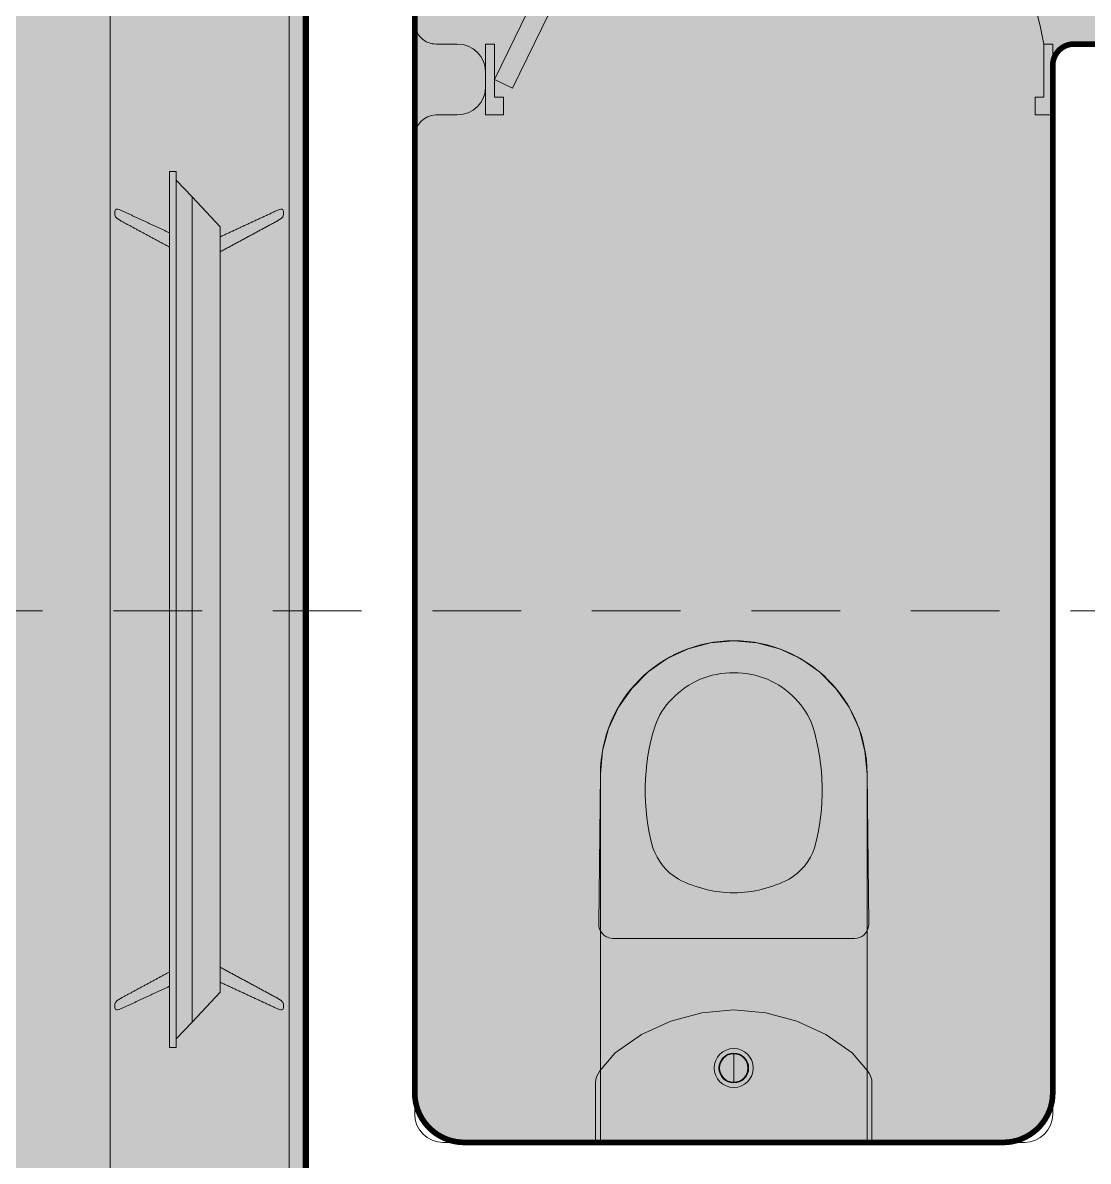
# Model space of a CAD drawing. Header units: metres. Extents: x 8 to 2416, y -346 to 476.
# Drawn here: x 212.309 to 213.812, y -99.427 to -97.821 of the extents above; entities that cross this region are included whole.
import ezdxf

# ---------------------------------------------------------------- set-up
doc = ezdxf.new("R2010")
doc.units = ezdxf.units.M
doc.linetypes.add('0', pattern=[0])
doc.linetypes.add('HIDDEN2', pattern=[0.1875, 0.125, -0.0625])
doc.layers.get('0').update_dxf_attribs({"color": 250, "linetype": '0', "lineweight": 20})
for name, color, linetype, lineweight in [('A-DOOR', 35, 'Continuous', 5), ('A-WALL', 250, 'Continuous', 20), ('baños', 140, 'Continuous', 0), ('MOBILIARIOS', 252, 'Continuous', 0), ('PLAFON', 253, 'Continuous', 5), ('PLAFON-MADERA', 33, 'Continuous', 5)]:
    doc.layers.add(name, color=color, linetype=linetype, lineweight=lineweight)
doc.layers.add('Techos 1', color=7, linetype='HIDDEN2', lineweight=9, true_color=0x42391a)
doc.styles.get("Standard").update_dxf_attribs({"font": 'arial.ttf', "height": 0.1875})

# ---------------------------------------------------------------- blocks, each defined once
blk = doc.blocks.new('A$C58f5b6b7')
at = {"layer": 'MOBILIARIOS'}
for points in [[(0, 0.2526), (2, 0.2526), (2, 0), (0, 0)], [(0.382, 0.1596), (0.382, 0.1691), (1.618, 0.1691), (1.618, 0.1596)]]:
    blk.add_lwpolyline(points, close=True, dxfattribs=at)
for points in [[(1.6059, 0.1595), (1.5823, 0.1372), (1, 0.1372), (0.4177, 0.1372), (0.3941, 0.1595)], [(1.5823, 0.1372), (1.54, 0.0973), (0.46, 0.0973), (0.4177, 0.1372)]]:
    blk.add_lwpolyline(points, dxfattribs=at)
for points, degree in [([(0.4512, 0.2382, -0.0047), (0.4469, 0.2461, -0.0047), (0.4415, 0.2461, -0.0047), (0.4325, 0.2461, -0.0047), (0.4368, 0.237, -0.0047)], 3), ([(1.5488, 0.2382, -0.0047), (1.5531, 0.2461, -0.0047), (1.5585, 0.2461, -0.0047), (1.5675, 0.2461, -0.0047), (1.5632, 0.237, -0.0047)], 3), ([(0.4368, 0.237, -0.0047), (0.4526, 0.2031, -0.0047), (0.4683, 0.1691, -0.0047)], 2), ([(0.4885, 0.1691, -0.0047), (0.4698, 0.2037, -0.0047), (0.4512, 0.2382, -0.0047)], 2), ([(1.5115, 0.1691, -0.0047), (1.5302, 0.2037, -0.0047), (1.5488, 0.2382, -0.0047)], 2), ([(1.5632, 0.237, -0.0047), (1.5474, 0.2031, -0.0047), (1.5317, 0.1691, -0.0047)], 2), ([(0.4368, 0.0172, -0.0047), (0.4554, 0.0572, -0.0047), (0.474, 0.0973, -0.0047)], 2), ([(0.4951, 0.0973, -0.0047), (0.4731, 0.0566, -0.0047), (0.4512, 0.016, -0.0047)], 2), ([(1.5049, 0.0973), (1.5269, 0.0566), (1.5488, 0.016)], 2), ([(1.5632, 0.0172), (1.5446, 0.0572), (1.526, 0.0973)], 2)]:
    blk.add_open_spline(points, degree=degree, dxfattribs=at)
for points in [[(0.4512, 0.016, -0.0047), (0.4469, 0.0081, -0.0047), (0.4415, 0.0081, -0.0047), (0.4325, 0.0081, -0.0047), (0.4368, 0.0172, -0.0047)], [(1.5488, 0.016), (1.5531, 0.0081), (1.5585, 0.0081), (1.5675, 0.0081), (1.5632, 0.0172)]]:
    blk.add_open_spline(points, degree=3, knots=[-0.08544201, -0.08544201, -0.08544201, -0.08544201, -0.04272101, 0, 0, 0, 0], dxfattribs=at)
blk = doc.blocks.new('A$C3685e79b')
at = {"layer": 'A-DOOR'}
for p, q in [((0.0125, 0.05), (0.3248, 0.6926)), ((0.3248, 0.6926), (0.3503, 0.6802)), ((0.038, 0.0376), (0.3503, 0.6802)), ((0.3042, 0.6503), (0.294, 0.6552)), ((0.296, 0.6333), (0.2858, 0.6383)), ((0.3297, 0.6379), (0.3399, 0.6329)), ((0.3215, 0.621), (0.3317, 0.616)), ((0.038, 0.0376), (0.0125, 0.05))]:
    blk.add_line(p, q, dxfattribs=at)
for points in [[(0, 0), (0.025, 0), (0.025, 0.025), (0.0125, 0.025), (0.0125, 0.1), (0, 0.1), (0, 0)], [(0.8, 0), (0.775, 0), (0.775, 0.025), (0.7875, 0.025), (0.7875, 0.1), (0.8, 0.1), (0.8, 0)]]:
    blk.add_lwpolyline(points, dxfattribs=at)
blk.add_arc((-0.0309, -0.0619), 0.8343, 11.1901, 62.8126, dxfattribs=at)
for points in [[(0.294, 0.6539), (0.294, 0.659), (0.289, 0.6677), (0.2802, 0.6727), (0.2702, 0.6727), (0.2614, 0.6677), (0.2564, 0.6589), (0.2564, 0.6489), (0.2614, 0.6401), (0.2702, 0.6351), (0.2803, 0.6351), (0.289, 0.6401), (0.294, 0.6489), (0.294, 0.6539)], [(0.3693, 0.6173), (0.3693, 0.6224), (0.3642, 0.6311), (0.3555, 0.6361), (0.3454, 0.6361), (0.3367, 0.6311), (0.3316, 0.6224), (0.3317, 0.6123), (0.3367, 0.6035), (0.3454, 0.5985), (0.3555, 0.5985), (0.3643, 0.6036), (0.3693, 0.6123), (0.3693, 0.6173)]]:
    blk.add_open_spline(points, degree=2, dxfattribs=at)
blk = doc.blocks.new('Caroma_ToiletSuites')
at = {"layer": 'baños'}
for p, q in [((0, 708), (-32.6, 705.1)), ((32.6, 705.1), (0, 708)), ((-64.3, 696.7), (-94, 682.8)), ((-32.6, 705.1), (-64.3, 696.7)), ((64.3, 696.7), (32.6, 705.1)), ((94, 682.8), (64.3, 696.7)), ((-94, 682.8), (-120.8, 664)), ((120.8, 664), (94, 682.8)), ((-120.8, 664), (-144, 640.8)), ((144, 640.8), (120.8, 664)), ((-144, 640.8), (-162.8, 614)), ((162.8, 614), (144, 640.8)), ((-162.8, 614), (-176.7, 584.3)), ((176.7, 584.3), (162.8, 614)), ((-176.7, 584.3), (-185.1, 552.6)), ((185.1, 552.6), (176.7, 584.3)), ((-185.1, 552.6), (-188, 520)), ((188, 520), (185.1, 552.6)), ((-188, 520), (-190.5, 308)), ((-188, 0), (-188, 520)), ((188, 520), (188, 0)), ((190.5, 308), (188, 520)), ((-190.5, 308), (-190.2, 304.5)), ((190.2, 304.5), (190.5, 308)), ((-190.2, 304.5), (-189.3, 301.2)), ((-189.3, 301.2), (-187.8, 298)), ((-187.8, 298), (-185.8, 295.1)), ((-185.8, 295.1), (-183.4, 292.7)), ((-183.4, 292.7), (-180.5, 290.7)), ((-180.5, 290.7), (-177.3, 289.2)), ((-177.3, 289.2), (-174, 288.3)), ((174, 288.3), (177.3, 289.2)), ((177.3, 289.2), (180.5, 290.7)), ((180.5, 290.7), (183.4, 292.7)), ((183.4, 292.7), (185.8, 295.1)), ((185.8, 295.1), (187.8, 298)), ((187.8, 298), (189.3, 301.2)), ((189.3, 301.2), (190.2, 304.5)), ((-174, 288.3), (-170.5, 288)), ((-170.5, 288), (170.5, 288)), ((170.5, 288), (174, 288.3)), ((-45.1, 183.1), (-88.9, 171.3)), ((0, 187), (-45.1, 183.1)), ((45.1, 183.1), (0, 187)), ((88.9, 171.3), (45.1, 183.1)), ((-88.9, 171.3), (-130, 152.2)), ((130, 152.2), (88.9, 171.3)), ((-130, 152.2), (-167.1, 126.2)), ((167.1, 126.2), (130, 152.2)), ((-167.1, 126.2), (-188.7, 100.9)), ((0, 85), (0, 125)), ((188.7, 100.9), (167.1, 126.2)), ((-191.4, 97), (-193.4, 92.7)), ((-188.7, 100.9), (-191.4, 97)), ((191.4, 97), (188.7, 100.9)), ((193.4, 92.7), (191.4, 97)), ((-194.6, 88.2), (-195, 83.5)), ((-195, 83.5), (-195, 0)), ((-193.4, 92.7), (-194.6, 88.2)), ((194.6, 88.2), (193.4, 92.7)), ((195, 83.5), (194.6, 88.2)), ((195, 0), (195, 83.5)), ((-195, 0), (195, 0)), ((188, 0), (-188, 0))]:
    blk.add_line(p, q, dxfattribs=at)
for centre, radius, start, end in [((0, 520), 188, 0, 180), ((-2.7, 547.4), 115.2, 88.6565, 137.0404), ((2.7, 547.4), 115.2, 42.9609, 91.3415), ((-18.8, 556.1), 97.6, 134.3372, 160.9897), ((18.8, 556.1), 97.6, 19.01, 45.6643), ((183, 496.7), 307.9, 162.7713, 195.2143), ((-183, 496.7), 307.9, 344.7852, 17.2286), ((-36.1, 442.4), 82.4, 198.763, 239.3582), ((36.1, 442.4), 82.4, 300.6412, 341.2351), ((2.9, 529.9), 177.9, 242.916, 269.0659), ((-2.9, 529.9), 177.9, 270.9339, 297.0836), ((0, 105), 27.5, 0, 180), ((0, 105), 21, 0, 180), ((0, 105), 20, 0, 180), ((0, 105), 27.5, 180, 0), ((0, 105), 21, 180, 0), ((0, 105), 20, 180, 0)]:
    blk.add_arc(centre, radius, start, end, dxfattribs=at)
blk = doc.blocks.new('PL BASE 2N NASAS 09')
at = {"layer": 'A-WALL'}
for p, q in [((162.7475, -9.8717), (162.7475, -6.5017)), ((162.9575, -7.4117), (162.9278, -7.4117)), ((163.8675, -7.4117), (163.8275, -7.4117)), ((162.9975, -7.4517), (162.9975, -7.4717)), ((163.7975, -7.4417), (163.7975, -8.9217)), ((162.9575, -7.5117), (162.9273, -7.5117)), ((162.8975, -7.5414), (162.8975, -8.9217)), ((163.7575, -8.9617), (162.9375, -8.9617))]:
    blk.add_line(p, q, dxfattribs=at)
for centre, radius, start, end in [((162.9273, -7.382), 0.0297, 179.7717, 271.0975), ((162.9575, -7.4517), 0.04, 0, 90), ((163.8275, -7.4417), 0.03, 90, 180), ((162.9575, -7.4717), 0.04, 270, 0), ((162.9282, -7.5424), 0.0307, 91.7875, 179.4838), ((162.9375, -8.9217), 0.04, 180, 270), ((163.7575, -8.9217), 0.04, 270, 0)]:
    blk.add_arc(centre, radius, start, end, dxfattribs=at)
at = {"layer": 'Techos 1'}
blk.add_line((161.3475, -8.2117), (176.0975, -8.2117), dxfattribs=at)
at = {"color": 1}
blk.add_blockref('A$C3685e79b', (162.9975, -7.5117), dxfattribs=at)
at = {"layer": 'baños', "xscale": -0.000999999934791, "yscale": 0.000999999934791}
blk.add_blockref('Caroma_ToiletSuites', (163.3475, -8.9617), dxfattribs=at)
at = {"layer": 'baños', "linetype": 'Continuous', "flags": 8}
for tag, p in [('MODELNUMBER', (167.1329, -5.6306, 0)), ('TRADENAME', (167.1329, -5.6307, 0)), ('PRODUCT', (167.1329, -5.6307, 0)), ('MATERIAL', (167.1329, -5.6307, 0)), ('MODELNUMBER', (168.3076, -5.6306, 0)), ('TRADENAME', (168.3076, -5.6307, 0)), ('PRODUCT', (168.3076, -5.6307, 0)), ('MATERIAL', (168.3076, -5.6307, 0))]:
    blk.add_attdef(tag, p, '', height=0.0000254, rotation=180.0001, dxfattribs=at)
blk = doc.blocks.new('PL MUEBLES 2N NASAS 09')
blk.add_blockref('PL BASE 2N NASAS 09', (49.9143, 62.717))
at = {"layer": 'MOBILIARIOS', "rotation": 90.00000000000001}
blk.add_blockref('A$C58f5b6b7', (212.6348, 53.5073, 0.0047), dxfattribs=at)

msp = doc.modelspace()

# ---------------------------------------------------------------- hatches: boundary and pattern name
at = {"layer": 'PLAFON', "transparency": 33554477}
h = msp.add_hatch(color=256, dxfattribs=at)
h.dxf.hatch_style = 1
edge = h.paths.add_edge_path()
edge.add_arc((212.9318, -95.9207), 0.07, 90, 180, ccw=False)
edge.add_line((212.9318, -95.8507), (214.9918, -95.8507))
edge.add_arc((214.9918, -95.9207), 0.07, 0, 90, ccw=False)
edge.add_line((215.0618, -95.9207), (215.0618, -97.7807))
edge.add_arc((214.9918, -97.7807), 0.07, -90, 0, ccw=False)
edge.add_line((214.9918, -97.8507), (214.5918, -97.8507))
edge.add_arc((214.5918, -97.8807), 0.03, 90, 180)
edge.add_line((214.5618, -97.8807), (214.5618, -97.9207))
edge.add_arc((214.5918, -97.9207), 0.03, 180, 270)
edge.add_line((214.5918, -97.9507), (214.9918, -97.9507))
edge.add_arc((214.9918, -98.0207), 0.07, 0, 90, ccw=False)
edge.add_line((215.0618, -98.0207), (215.0618, -99.3307))
edge.add_arc((214.9918, -99.3307), 0.07, -90, 0, ccw=False)
edge.add_line((214.9918, -99.4007), (213.9318, -99.4007))
edge.add_arc((213.9318, -99.3307), 0.07, 180, 270, ccw=False)
edge.add_line((213.8618, -99.3307), (213.8618, -97.8807))
edge.add_arc((213.8318, -97.8807), 0.03, 360, 450)
edge.add_line((213.8318, -97.8507), (213.7918, -97.8507))
edge.add_arc((213.7918, -97.8807), 0.03, 90, 180)
edge.add_line((213.7618, -97.8807), (213.7618, -99.3307))
edge.add_arc((213.6918, -99.3307), 0.07, 270, 360, ccw=False)
edge.add_line((213.6918, -99.4007), (212.9318, -99.4007))
edge.add_arc((212.9318, -99.3307), 0.07, 180, 270, ccw=False)
edge.add_line((212.8618, -99.3307), (212.8618, -95.9207))
h = msp.add_hatch(color=256, dxfattribs=at)
h.dxf.hatch_style = 1
h.paths.add_polyline_path([(212.7077, -95.963), (210.6817, -97.9798), (210.6818, -99.3217), (212.7077, -101.3477)])

# ---------------------------------------------------------------- linework, layer by layer
at = {"layer": 'PLAFON', "const_width": 0.008}
msp.add_lwpolyline([(212.8618, -95.9207, -0.414214), (212.9318, -95.8507), (214.9918, -95.8507, -0.414214), (215.0618, -95.9207), (215.0618, -97.7807, -0.414214), (214.9918, -97.8507), (214.5918, -97.8507, 0.414214), (214.5618, -97.8807), (214.5618, -97.9207, 0.414214), (214.5918, -97.9507), (214.9918, -97.9507, -0.414214), (215.0618, -98.0207), (215.0618, -99.3307, -0.414214), (214.9918, -99.4007), (213.9318, -99.4007, -0.414214), (213.8618, -99.3307), (213.8618, -97.8807, 0.414214), (213.8318, -97.8507), (213.7918, -97.8507, 0.414214), (213.7618, -97.8807), (213.7618, -99.3307, -0.414214), (213.6918, -99.4007), (212.9318, -99.4007, -0.414214), (212.8618, -99.3307)], format="xyb", close=True, dxfattribs=at)
msp.add_lwpolyline([(212.7077, -95.963), (210.6817, -97.9798), (210.6818, -99.3217), (212.7077, -101.3477), (212.7077, -95.963)], dxfattribs=at)
at = {"layer": 'PLAFON-MADERA', "const_width": 0.008}
msp.add_lwpolyline([(208.5118, -95.9207, -0.414214), (208.5818, -95.8507), (212.6377, -95.8507, -0.414214), (212.7077, -95.9207), (212.7077, -101.3807, -0.414214), (212.6377, -101.4507), (208.5818, -101.4507, -0.414214), (208.5118, -101.3807)], format="xyb", close=True, dxfattribs=at)

# ---------------------------------------------------------------- block references
msp.add_blockref('PL MUEBLES 2N NASAS 09', (0.05, -153.156))

doc.saveas('drawing.dxf')
